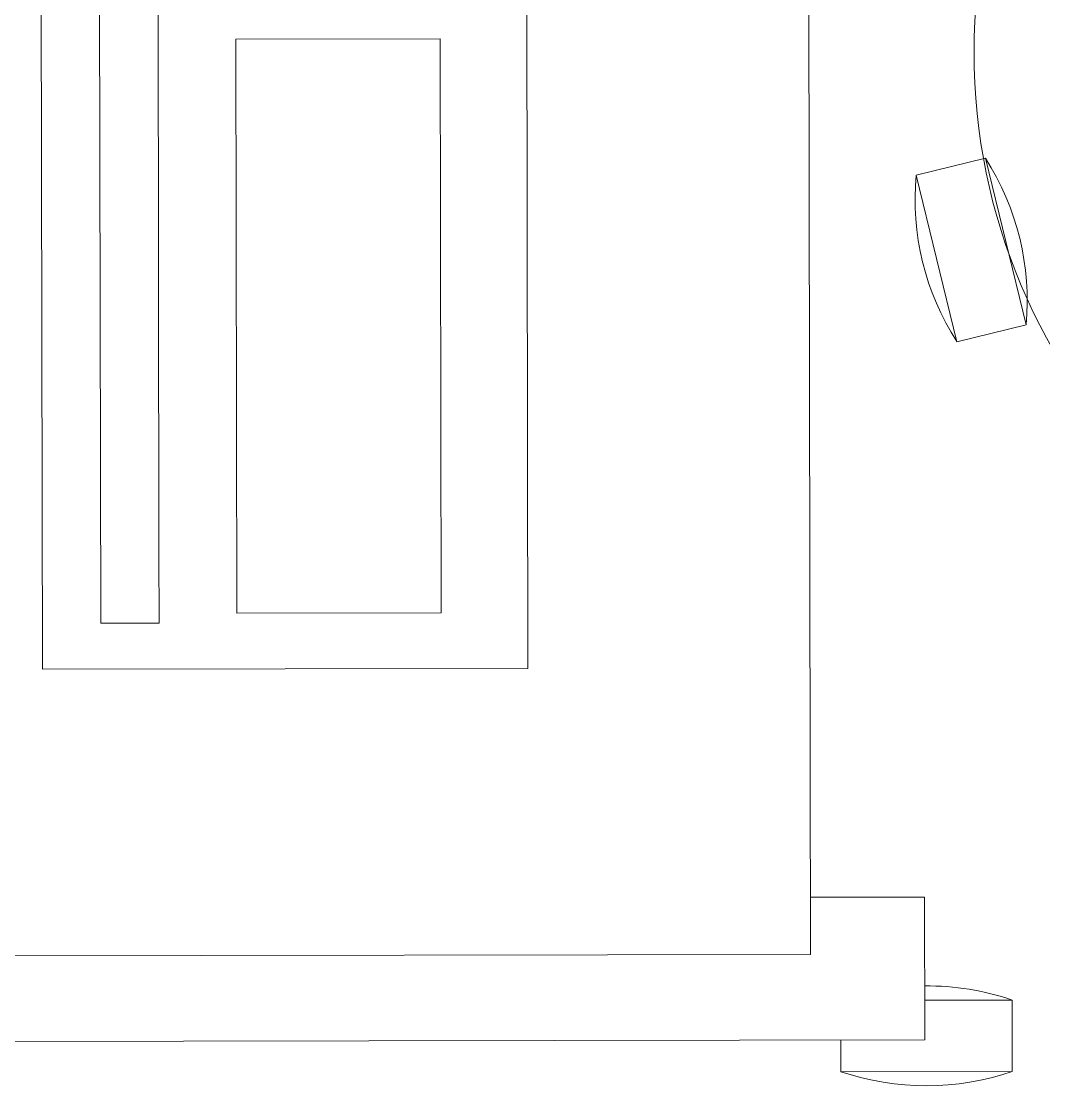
# Model space of a CAD drawing. Extents: x -234346 to 58427, y -132654 to -82394.
# Drawn here: x -105056 to -104698.1, y -114825.7 to -114451.3 of the extents above; entities that cross this region are included whole.
import ezdxf

# ---------------------------------------------------------------- set-up
doc = ezdxf.new("R2010")
doc.units = 0
doc.header["$LTSCALE"] = 8
doc.layers.get('0').update_dxf_attribs({"color": 9, "lineweight": 5})
doc.layers.add('72_EGR_EQP_TAG', color=9, linetype='Continuous', lineweight=5)
doc.layers.add('LOADING', color=9, linetype='Continuous', lineweight=5)

# ---------------------------------------------------------------- blocks, each defined once
blk = doc.blocks.new('HF10037-P')
for p, q in [((0, 0), (-0.01424, -0.05828)), ((0, 0), (0.02429, -0.00594)), ((0.02429, -0.00594), (0.01004, -0.06422)), ((-0.01424, -0.05828), (0.01004, -0.06422))]:
    blk.add_line(p, q)
blk.add_circle((0.21605, -0.1014), 0.21)
for centre, start, end in [((0.07788, -0.04992), 147.3419, 185.1912), ((-0.06784, -0.0143), 327.3419, 5.1912)]:
    blk.add_arc(centre, 0.0925, start, end)
blk = doc.blocks.new('workstation')
at = {"layer": 'LOADING'}
for p, q in [((2855.414, -990.761, 0), (2855.412, -991.872, 0)), ((2855.414, -990.761, 0), (2861.414, -990.771, 0)), ((2861.414, -990.771, 0), (2861.41, -993.271, 0)), ((2800.355, -991.781, 0), (2858.355, -991.877, 0)), ((2858.355, -991.877, 0), (2858.347, -996.877, 0)), ((2858.353, -993.266, 0), (2861.41, -993.271, 0)), ((2804.35, -994.788, 0), (2854.35, -994.87, 0)), ((2854.35, -994.87, 0), (2854.249, -1055.87, 0)), ((2858.347, -996.877, 0), (2854.347, -996.87, 0)), ((2827.457, -1004.855, 0), (2827.383, -1049.855, 0)), ((2827.457, -1004.855, 0), (2844.457, -1004.883, 0)), ((2844.457, -1004.883, 0), (2844.383, -1049.883, 0)), ((2829.442, -1039.863, 0), (2829.498, -1006.47, 0)), ((2829.498, -1006.47, 0), (2831.541, -1006.474, 0)), ((2831.541, -1006.474, 0), (2831.537, -1008.969, 0)), ((2834.231, -1026.922, 0), (2834.264, -1006.819, 0)), ((2834.264, -1006.819, 0), (2841.415, -1006.831, 0)), ((2841.415, -1006.831, 0), (2841.382, -1026.934, 0)), ((2831.537, -1008.969, 0), (2831.485, -1039.866, 0)), ((2841.382, -1026.934, 0), (2834.231, -1026.922, 0))]:
    blk.add_line(p, q, dxfattribs=at)
for centre, start, end in [((2858.4, -999.516, 0), 70.9805, 108.8298), ((2858.425, -984.516, 0), 269.5485, 288.8298)]:
    blk.add_arc(centre, 9.25, start, end, dxfattribs=at)
blk = doc.blocks.new('GF1')
at = {"layer": 'LOADING', "color": 9, "rotation": 180}
for name, p, xscale, yscale, zscale in [('workstation', (-133323.22, -124726.71, 0), -10, 10, 10), ('HF10037-P', (-104728.47, -114563.43, 0), -1000, 1000, 1000)]:
    blk.add_blockref(name, p, dxfattribs=dict(at, xscale=xscale, yscale=yscale, zscale=zscale))

msp = doc.modelspace()

# ---------------------------------------------------------------- block references
at = {"layer": '72_EGR_EQP_TAG'}
msp.add_blockref('GF1', (0, 0), dxfattribs=at)

doc.saveas('drawing.dxf')
